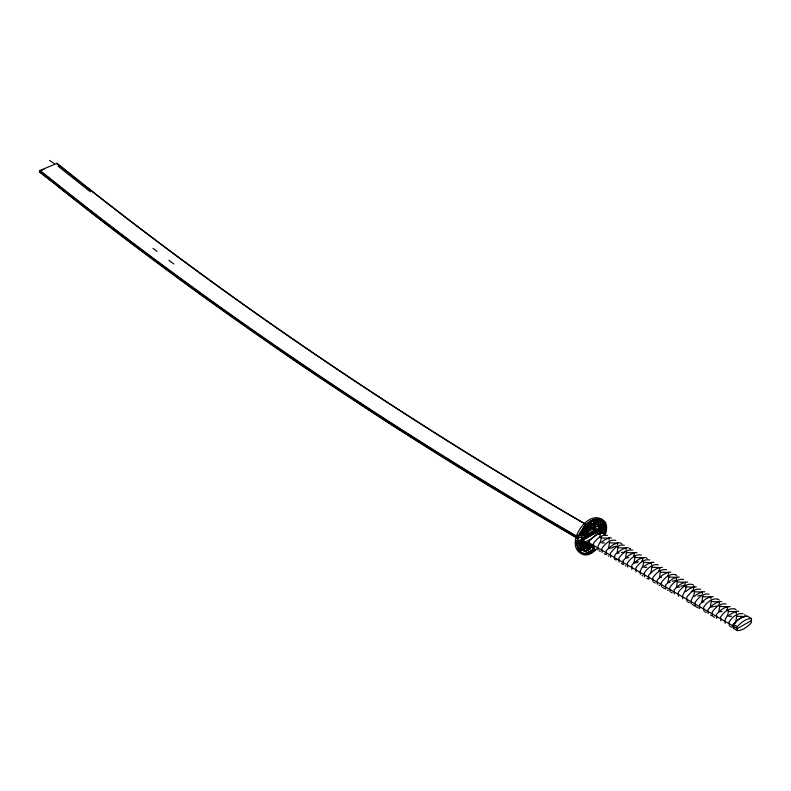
<?xml version="1.0" encoding="UTF-8"?>
<svg xmlns="http://www.w3.org/2000/svg" width="791" height="791" viewBox="0 0 791 791"><rect width="100%" height="100%" fill="white"/><g stroke="black" fill="none" stroke-linecap="round" stroke-linejoin="round"><path stroke-width="1.19" d="M589.681 526.005L589.335 524.927L592.281 520.32L594.723 519.262M592.281 520.32L588.88 526.282L589.532 522.614M604.433 528.517L603.76 523.761L603.385 525.966L604.433 528.517L602.554 531.641L601.348 532.531L600.013 532.313L600.853 532.313M583.896 550.793L583.145 550.22L583.629 548.509L582.255 548.924M583.145 550.22L583.807 548.608L584.341 548.914M585.182 533.263L585.192 531.997M589.354 522.515L588.702 526.183L586.764 528.507L583.303 529.377L583.175 528.23M577.796 541.558L582.552 538.572L588.286 533.164L587.762 531.097L589.878 530L591.233 527.122L592.627 527.646C593.754 528.23 596.187 525.432 594.585 529.713L594.051 529.406L594.357 526.826L593.576 526.895L594.11 527.202M588.207 525.57L587.288 524.898L585.597 526.994L586.902 527.508L587.901 525.867M585.063 526.687L586.744 524.591M590.788 544.841L588.02 545.83L587.436 544.613L587.851 542.695L588.553 546.146L591.322 545.147M636.943 552.642L634.639 552.889A19.913 11.499 -60 0 0 625.503 558.169L626.531 551.821M645.416 557.536L643.123 557.784A19.913 11.499 -60 0 0 633.977 563.063L635.015 556.716M662.383 567.325L660.08 567.582A19.913 11.499 -60 0 0 650.944 572.852L651.972 566.514M687.824 582.018L685.52 582.265A19.913 11.499 -60 0 0 676.384 587.545L677.412 581.197M730.222 606.499L727.928 606.746A19.913 11.499 -60 0 0 718.782 612.026L719.82 605.679M747.188 616.288C743.164 615.882 738.942 618.997 735.749 621.815L736.777 615.477M593.922 525.432L590.304 526.539L588.306 528.339L587.051 531.601L588.128 533.668L587.07 533.431C588.534 533.203 586.962 531.671 587.931 532.531M609.07 540.065L609.199 537.811L611.502 537.949M617.544 544.959L617.682 542.705L619.976 542.853M626.027 549.864L626.156 547.599L628.459 547.748M651.468 564.547L651.606 562.292L653.9 562.431M668.425 574.345L668.563 572.081L670.857 572.229M702.349 593.922L702.487 591.668L704.781 591.806M710.832 598.817L710.961 596.562L713.264 596.711M719.316 603.721L719.444 601.457L721.748 601.605M736.273 613.509L736.401 611.255L738.705 611.394M584.015 550.882L585.202 551.109L589.097 549.003L590.412 547.777L590.867 545.988L590.215 546.522L591.401 546.294L590.264 548.875L587.12 550.813L585.736 551.416L583.362 550.487M591.757 546.502L591.223 546.195L590.086 548.776L585.38 551.208L589.908 548.667L591.045 546.087M576.016 542.784L576.273 540.53M604.986 532.62L604.749 531.354L602.386 533.381L600.705 533.361A19.913 11.499 -60 0 0 591.579 538.582L589.275 540.985L589.453 544.999M586.408 534.241L586.091 529.486L585.716 533.569L587.278 534.518L587.96 533.945M601.486 523.513L602.05 523.83L602.01 526.569L602.95 527.577A2.502 1.444 -60 0 1 602.238 530.108L600.705 531.186L600.102 530.454M601.002 519.628L603.582 521.734L602.406 524.038L602.366 526.776M588.425 530.425L587.891 530.118L589.908 529.851M579.388 544.287L579.249 543.071M582.552 539.937L582.908 540.144C579.615 541.133 581.276 547.135 577.875 547.332C580.92 545.869 579.328 541.182 582.552 539.937L582.552 538.572L582.73 539.353C573.02 548.598 576.659 544.564 582.73 539.353M590.313 525.194L595.663 521.17L597.462 520.745L598.055 522.07C595.781 524.819 591.767 523.237 589.325 525.797M598.332 520.567L599.014 518.926M583.323 543.684L582.334 547.777L583.59 547.214L585.083 543.476M599.944 521.862L600.132 521.19M576.748 538.275L577.796 534.874M603.928 534.686L605.006 529.031L604.027 523.187M604.551 535.042C611.374 514.12 588.395 516.385 581.8 531.423C572.13 542.458 580.713 563.528 595.346 549.399M605.095 535.438C612.906 512.627 588.188 515.376 581.266 531.147C570.469 545.474 581.375 565.298 596.968 548.618M600.29 520.152L599.509 522.001L597.452 523.879M601.091 537.138C601.753 542.853 596.74 544.327 597.927 549.903M609.574 542.033L608.536 548.371L612.916 547.639M618.058 546.927L617.02 553.275L619.205 552.899M643.498 561.62C644.151 567.335 639.138 568.808 640.334 574.375M660.455 571.409L659.417 577.756L661.612 577.381M668.939 576.303L667.901 582.651L670.086 582.285M685.896 586.091C686.558 591.816 681.535 593.29 682.732 598.856M694.379 590.996C695.042 596.711 690.019 598.184 691.215 603.76M702.853 595.89L701.825 602.228L704.01 601.862M711.336 600.784L710.308 607.132L713.581 606.578M728.303 610.573C728.956 616.298 723.943 617.771 725.139 623.338M735.373 623.278L735.976 621.696M600.863 526.163L600.369 524.631L598.718 526.964L597.719 526.776L598.708 524.067L600.468 524.008C601.229 525.323 598.303 526.351 599.707 526.925M599.687 537.109L600.715 532.916L603.019 533.055M591.678 545.355L588.781 547.243L585.815 546.858L586.922 542.992L585.637 546.759L583.768 547.313L585.261 543.575M581.177 531.068L580.07 533.312L580.643 535.003L581.543 535.903L584.905 535.299L581.543 535.903M603.404 521.635L602.228 523.929L601.031 523.424M588.801 524.621L589.137 523.978M578.656 549.814C581.751 548.133 580.624 543.872 582.73 541.964C580.011 543.981 581.78 548.054 578.478 549.715L578.814 550.417L582.512 547.876L583.501 543.793L582.552 543.783L582.552 541.855M587.11 530.425L586.714 531.967L587.604 533.737M586.091 529.486L583.531 530.979L581.85 530.998M593.734 525.333L598.332 523.771L601.022 519.736L599.904 519.44L599.074 521.615C595.514 525.481 588.563 523.751 586.447 529.683M594.179 525.323L597.225 524.206C599.044 524.334 597.719 527.103 595.979 526.757L595.771 526.064L593.734 526.312L593.359 525.57M588.385 543.012L588.791 542.31L588.286 542.557M583.451 548.4L582.967 550.121M583.985 548.707L583.511 550.427M584.065 533.292L582.601 535.22L581.869 534.973C580.91 533.658 583.204 530.128 584.035 532.392M598.332 526.529L598.797 525.797M592.864 546.344L592.528 547.936L594.367 547.945M593.042 546.443L592.706 548.034M593.398 546.65L593.062 548.242M586.23 528.2L586.902 527.231M604.116 523.968L603.582 521.734M590.037 524.225L589.779 524.888L590.669 525.402M638.357 561.739L633.977 562.668L631.851 565.179L631.851 569.48M587.95 528.131L589.948 526.341M605.105 531.562L602.742 533.589M584.084 526.944L585.775 525.194M579.585 537.297L583.699 537.672L585.736 535.566L585.024 535.161M598.471 530.652L597.719 531.077L597.719 533.134L595.237 535.705A25.401 14.663 -60 0 1 593.497 537.218M580.515 550.299L579.417 551.416L579.951 551.722C581.958 549.211 585.36 548.054 588.484 548.717L592.4 545.958M600.735 530.207L601.348 529.594A2.502 1.444 -60 0 0 601.832 528.724M588.435 525.283C591.154 522.683 595.603 524.285 597.828 520.893M598.055 522.07L599.904 519.44M591.233 527.122L590.699 526.816L592.508 527.864L593.734 527.577M588.445 546.116L590.432 544.633M600.992 532.323L602.554 531.641M581.306 540.045L580.021 540.737M577.41 538.275C393.503 431.757 216.339 313.206 50.317 180.417L39.55 171.884L39.55 170.668L56.992 163.332L67.818 171.914C230.942 302.36 404.824 419.072 585.36 523.978M577.974 541.667L582.73 538.671M593.418 522.02L593.992 521.576M578.636 550.309L585.815 546.858M589.275 522.139L591.095 520.834M589.453 522.248L591.273 520.933M590.561 551.347L594.189 548.736M594.367 548.835L587.11 553.028M594.545 548.934L587.288 553.127L583.728 553.433M594.723 549.043C591.045 552.078 585.983 554.926 581.177 552.869L578.992 550.516M588.801 546.324L589.859 545.612M590.393 545.919L588.425 547.046L585.459 546.65M590.482 523.761L591.391 523.167M588.128 548.509L590.748 546.828M583.54 539.017L596.226 531.414L596.226 532.303L583.54 539.146M588.791 525.491C591.233 522.93 595.247 524.512 597.521 521.763L596.295 520.409M600.25 531.681L599.499 532.106L597.719 531.077M751.45 620.49L737.321 628.647L733.247 626.294M583.026 538.631L597.027 530.801L596.691 532.333L583.026 540.124M581.8 547.471L582.423 547.135M594.585 529.713L599.627 528.704L600.764 527.261L599.885 526.984M578.231 547.54L577.905 548.262M578.251 537.811L581.128 537.188M578.429 537.91L579.249 537.524M592.884 548.074L593.833 547.629M593.062 548.173L594.011 547.738M599.983 533.589L600.745 533.361M586.932 552.919L589.651 551.742M41.735 170.352L43.91 169.432M594.051 529.406L596.622 529.07M585.558 543.417L586.922 542.992M585.736 543.516L587.1 543.091M588.909 542.923L583.175 544.139L583.175 538.928L586.18 535.823A26.518 15.306 -60 0 1 597.245 529.436L600.25 529.07L600.25 533.411M582.433 549.033L587.436 548.44L584.826 547.985L585.36 548.292M587.891 546.729L588.395 546.581M612.916 547.056L616.644 546.116M672.271 581.326L676.008 580.386L676.008 581.167L677.047 576.975L679.34 577.123M680.754 586.22L684.492 585.281L684.492 586.062L685.52 582.265L677.412 581.988M697.721 596.009L701.449 595.079M621.39 552.533L623.259 552.167M691.107 591.332L692.965 590.966L694.004 586.774L696.298 586.912M714.678 606.39L716.547 606.025M602.248 543.11L604.433 542.745M626.591 557.981L628.776 557.615M635.074 562.876L637.259 562.51M644.645 567.592L646.83 567.226M677.472 587.357L679.667 586.991M719.879 611.838L722.064 611.473M729.45 616.555L731.635 616.189M600.458 530.662L600.369 532.521M582.977 542.033L584.628 541.825A25.401 14.663 -60 0 0 592.617 537.91M599.657 527.004L600.942 527.36L599.805 529.713L601.407 528.695L601.2 526.292M601.091 537.92L609.199 538.206A19.913 11.499 -60 0 0 600.794 542.784M609.574 542.814L617.682 543.101A19.913 11.499 -60 0 0 608.536 548.371L606.242 550.783L606.41 554.798M618.058 547.708L626.156 547.995A19.913 11.499 -60 0 0 617.02 553.275C615.111 552.8 612.224 561.343 617.02 559.731M626.531 552.602L634.639 552.889L633.611 556.686L633.611 555.905M635.015 557.507L643.123 557.784L642.084 561.59L642.084 560.799M643.498 562.401L651.606 562.678A19.913 11.499 -60 0 0 643.202 567.266M651.972 567.295L660.08 567.582L659.051 571.379L659.051 570.598M660.455 572.19L668.563 572.476A19.913 11.499 -60 0 0 659.417 577.756L657.123 580.159L657.291 584.173M668.939 577.084L677.047 577.371A19.913 11.499 -60 0 0 667.901 582.651L665.607 585.053L665.775 589.068M685.896 586.882L694.004 587.159A19.913 11.499 -60 0 0 685.599 591.747M694.379 591.777L702.487 592.063A19.913 11.499 -60 0 0 694.083 596.641M702.853 596.671L710.961 596.958A19.913 11.499 -60 0 0 701.825 602.228L699.521 604.64L699.699 608.655M711.336 601.565L719.444 601.852A19.913 11.499 -60 0 0 710.308 607.132L708.004 609.535L708.172 613.549M719.82 606.46L727.928 606.746L726.889 610.543L726.889 609.762M728.303 611.364L736.401 611.641A19.913 11.499 -60 0 0 728.007 616.229M736.777 616.258L744.885 616.535M39.55 171.884L54.5 183.443M600.161 533.144L601.061 533.569M584.47 547.777L587.238 547.995M585.736 535.566L584.727 535.2M586.902 548.133L587.594 548.203M601.209 523.523L600.656 522.278L601.427 519.984L600.478 522.179L600.933 523.494M585.558 551.317L584.371 551.08M607.34 535.458C601.536 534.113 596.483 539.126 593.438 543.486L593.685 547.451M615.823 540.352C610.019 539.007 604.967 544.02 601.921 548.381L602.169 552.345M624.297 545.246C618.493 543.911 613.45 548.914 610.395 553.275L610.652 557.24M632.78 550.15C626.976 548.806 621.924 553.809 618.878 558.169L619.126 562.144M641.264 555.045C635.46 553.7 630.407 558.703 627.362 563.063L627.609 567.038M649.737 559.939C643.933 558.594 638.891 563.607 635.845 567.968L636.093 571.933M658.221 564.833C652.417 563.489 647.364 568.502 644.319 572.862L644.576 576.827M666.704 569.728C660.9 568.393 655.848 573.396 652.802 577.756L653.05 581.721M675.178 574.622C669.374 573.287 664.331 578.29 661.286 582.651L661.533 586.615M683.661 579.526C677.857 578.181 672.805 583.185 669.759 587.545L670.017 591.52M692.145 584.42C686.341 583.076 681.288 588.079 678.243 592.439L678.49 596.414M700.618 589.315C694.814 587.97 689.772 592.983 686.726 597.343L686.974 601.308M709.102 594.209C703.298 592.864 698.255 597.877 695.2 602.238L695.457 606.203M717.585 599.103C711.781 597.769 706.729 602.772 703.683 607.132L703.931 611.097M726.069 604.008C720.265 602.663 715.212 607.666 712.167 612.026L712.414 616.001M734.542 608.902C728.738 607.557 723.696 612.56 720.641 616.921L720.898 620.895M743.026 613.796C737.222 612.452 732.169 617.464 729.124 621.825L729.371 625.79M580.821 552.662L583.906 553.542M581.523 553.641C564.161 545.454 586.507 509.612 601.941 519.4M598.985 550.704L600.329 551.376M692.273 604.561L692.896 604.729M601.378 526.391L600.557 524.73M653.85 582.374L655.264 583.007M662.324 587.278L664.717 588.652M670.808 592.172L672.231 592.795M687.765 601.961L689.357 602.683M696.248 606.855L698.384 607.992M704.732 611.759L706.323 612.481M713.205 616.654L714.629 617.277M730.172 626.442L731.764 627.164M733.445 626.185L589.275 542.942M597.165 521.556L598.411 522.278M597.403 524.314L598.342 524.769M597.986 525.837L595.801 526.648C595.821 524.878 593.299 527.221 593.181 525.471M598.471 528.042L600.25 529.07M594.268 526.618L594.802 526.935M594.357 526.826L594.891 527.132M593.922 526.697L594.456 527.004M751.45 618.532L747.376 616.179A22 12.705 -60 0 0 733.247 624.336L733.247 628.252L737.321 630.605A22 12.705 -60 0 0 751.45 622.448L751.45 618.532A22 12.705 -60 0 0 737.321 626.69L733.247 624.336M594.437 527.953L594.97 528.259M647.107 558.505L646.306 557.853M591.164 526.677L592.627 527.646M600.498 532.116L601.348 532.531M592.627 527.795L593.161 528.101M592.271 527.745L593.042 528.17M589.849 527.963L590.383 528.269M597.719 533.134L599.499 534.162L599.499 530.049L597.017 530.356A25.401 14.663 -60 0 0 586.418 536.476L583.926 539.047L583.926 543.16L586.418 542.853A25.401 14.663 -60 0 0 589.028 542.033M589.493 529.159L590.027 529.466M589.344 529.693L589.878 530M588.988 529.861L589.522 530.178M588.069 530.632L587.229 530.791L587.762 531.097M587.1 531.315L587.644 531.621M587.1 531.74L587.634 532.046M587.693 532.442L588.316 532.798M587.753 532.857L588.286 533.164M580.643 535.003L580.248 533.411M581.662 539.422L582.018 538.948M587.476 543.684L588.01 543.99M608.269 555.865L608.813 556.271M623.367 564.586L623.199 560.572L625.503 558.169M625.226 565.654L625.77 566.069M648.808 579.279L648.64 575.265L650.944 572.852M674.248 593.962L674.08 589.948L676.384 587.545M716.656 618.443L716.488 614.429L718.782 612.026M733.613 628.232L733.445 624.218L735.749 621.815M589.503 545.404L590.748 546.126M589.305 545.483L589.839 545.79M587.436 544.613L587.97 544.92M589.058 545.632L589.592 545.938M587.555 545.306L588.089 545.612M588.366 545.839L588.899 546.146M587.861 545.681L588.553 546.146M582.552 543.783L582.73 541.964M590.669 527.083L597.027 530.801M585.033 524.018C404.478 419.111 230.576 302.38 67.443 171.934L56.616 163.341M590.333 527.122L596.691 530.85M576.659 536.12C393.147 429.78 216.368 311.436 50.673 178.924L39.906 170.381M577.41 537.059C393.503 430.541 216.339 311.99 50.317 179.201L39.55 170.668M576.659 537.613L484.824 483.083L390.319 423.877M389.291 423.215L298.642 363.217L198.057 292.532M49.546 160.395L54.263 163.549M735.086 609.11L736.134 609.821M718.129 599.321L719.177 600.023M692.689 584.628L693.737 585.34M675.722 574.839L676.77 575.541M710.575 615.022L711.623 615.734M693.618 605.234L694.656 605.946M744.618 614.716L745.33 615.22M630.318 548.816L629.596 548.311L630.14 548.717M621.835 543.921L620.866 543.17M667.456 590.037L668.168 590.551M658.982 585.142L659.694 585.647M642.015 575.354L642.727 575.858M621.35 563.419L622.309 564.171M604.383 553.631L605.352 554.382M196.089 291.098L124.029 237.686L83.213 206.214M153.068 248.394L157.023 251.36M168.869 260.239L173.802 263.947M57.97 166.1L90.401 191.837M56.408 184.965L77.459 201.665M79.377 203.188L82.244 205.462M646.959 578.201L647.75 578.864M602.396 526.954L602.594 527.37A2.502 1.444 -60 0 1 601.882 529.911L600.3 530.632M581.81 530.534L583.709 531.077L585.933 530.158L586.942 528.615L583.481 529.476L583.353 528.329M600.112 526.42L600.231 526.954M599.934 526.322L600.053 526.846M592.083 547.145L592.172 547.728M604.097 524.126L604.344 526.094M601.467 526.588L601.229 528.586L599.627 529.614L599.627 528.704M737.321 626.69L737.321 630.605M718.406 604.868L718.406 605.649M667.525 575.492L667.525 576.273M625.127 551.011L625.127 551.792M582.908 540.144L582.908 542.062M577.351 544.386L577.173 543.457L577.173 545.108M56.992 163.332L56.992 163.935M587.13 532.501A26.518 15.306 -60 0 1 594.565 528.635M588.563 525.62L587.258 527.706L585.953 527.202L587.644 525.105L588.563 525.62M582.196 533.322L582.225 535.181L582.957 535.428L584.42 533.5L583.985 531.76L582.196 533.322"/></g></svg>
